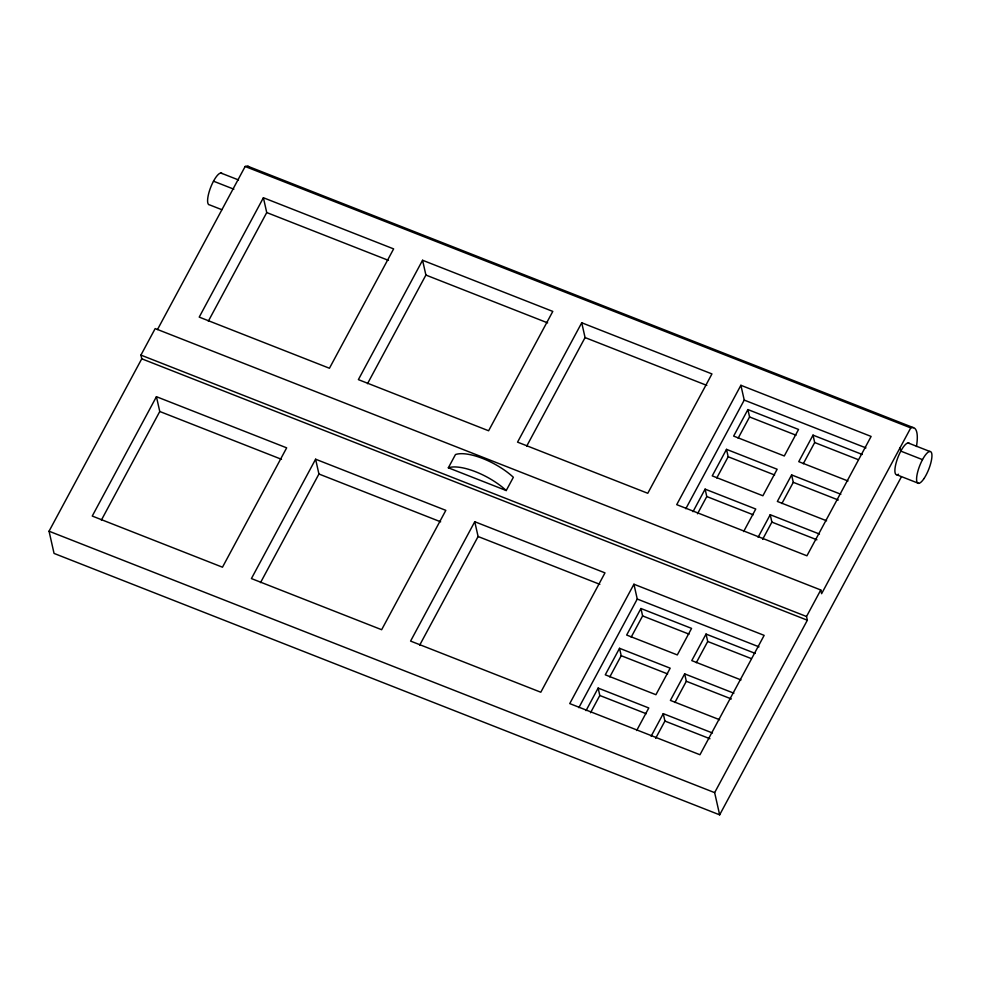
<?xml version="1.0" encoding="UTF-8"?>
<svg xmlns="http://www.w3.org/2000/svg" width="981" height="981" viewBox="0 0 981 981"><rect width="100%" height="100%" fill="white"/><g stroke="black" fill="none" stroke-linecap="round" stroke-linejoin="round"><path stroke-width="1.47" d="M901.441 476.741L719.649 814.843L54.053 553.419L49.05 531.212L141.755 358.801L140.921 355.097L155.182 328.574L820.778 589.986L821.612 593.689L910.748 427.9L245.152 166.488L157.463 329.579M156.433 396.692L92.251 516.055L222.479 567.202L286.66 447.839L156.433 396.692L159.768 411.493L101.362 520.138M263.399 197.745L199.217 317.108L329.444 368.255L393.626 248.892L263.399 197.745L266.734 212.558L208.328 321.192M315.6 459.206L251.418 578.569L381.646 629.716L445.828 510.353L315.6 459.206L318.935 474.007L260.517 582.64M422.566 260.259L358.384 379.622L488.612 430.769L552.793 311.406L422.566 260.259L425.901 275.06L367.495 383.706M448.342 467.802L455.478 454.546A40.54 15.046 28.3 0 1 513.357 477.281L506.221 490.537L448.342 467.802A40.54 15.046 28.3 0 1 506.221 490.537M474.755 521.72L410.585 641.083L540.801 692.23L604.983 572.867L474.755 521.72L478.103 536.521L419.684 645.155M581.733 322.774L517.551 442.137L647.779 493.284L711.948 373.92L581.733 322.774L585.068 337.574L526.65 446.22M633.922 584.222L569.74 703.598L699.968 754.745L764.15 635.369L633.922 584.222L637.258 599.035L578.851 707.669M740.888 385.288L676.718 504.651L806.934 555.798L871.116 436.435L740.888 385.288L744.236 400.089L685.817 508.722M586.025 710.636L598.14 688.086L648.784 707.975L636.669 730.526M619.538 648.294L605.277 674.818L655.921 694.707L670.182 668.184L619.538 648.294L621.206 655.7L609.802 676.915M640.936 608.502L626.663 635.038L677.307 654.928L691.568 628.392L640.936 608.502L642.604 615.909L631.188 637.135M692.991 511.69L705.106 489.139L755.75 509.029L743.635 531.579M726.504 449.347L712.243 475.883L762.887 495.773L777.148 469.249L726.504 449.347L728.172 456.754L716.768 477.98M747.902 409.567L733.641 436.091L784.285 455.981L798.546 429.457L747.902 409.567L749.57 416.962L738.153 438.188M590.537 712.733L599.808 695.492L598.14 688.086M697.503 513.786L706.786 496.545L705.106 489.139M651.139 736.204L663.254 713.653L712.488 732.991M733.886 693.211L684.652 673.873L670.391 700.397L719.625 719.735M755.284 653.42L706.038 634.082L691.777 660.605L741.023 679.943M758.105 537.257L770.22 514.718L819.466 534.056M840.852 494.265L791.618 474.927L777.357 501.45L826.591 520.788M862.25 454.473L813.016 435.135L798.755 461.659L847.989 480.997M655.651 738.301L664.922 721.06L663.254 713.653M674.903 702.494L686.32 681.268L684.652 673.873M696.302 662.702L707.718 641.488L706.038 634.082M762.617 539.354L771.888 522.113L770.22 514.718M781.882 503.547L793.286 482.333L791.618 474.927M803.267 463.755L814.684 442.541L813.016 435.135M719.649 814.843L714.646 792.636L807.351 620.213L806.517 616.509L820.778 589.986M247.874 166.267L913.47 427.679M220.872 173.012L238.506 179.94M908.173 442.958L929.878 451.481M213.502 181.191L233.858 189.186M922.508 459.648L900.803 451.125L900.055 447.802M266.734 212.558L388.464 260.37M425.901 275.06L547.631 322.872M585.068 337.574L706.798 385.386M744.236 400.089L865.965 447.9M221.853 209.701L209.652 204.906A17.033 4.856 -68.6 0 1 210.78 187.113A17.033 4.856 -68.6 0 1 222.037 173.502M749.57 416.962L795.996 435.196M814.684 442.541L858.289 459.672M896.953 474.853L918.657 483.375M728.172 456.754L774.598 474.988M793.286 482.333L838.301 500.003M706.786 496.545L753.2 514.78M771.888 522.113L816.903 539.795M140.921 355.097L806.517 616.509M141.755 358.801L807.351 620.213M159.768 411.493L281.498 459.304M318.935 474.007L440.665 521.818M478.103 536.521L599.832 584.333M637.258 599.035L759 646.847M642.604 615.909L689.018 634.143M707.718 641.488L751.323 658.607M621.206 655.7L667.632 673.935M686.32 681.268L731.336 698.95M599.808 695.492L646.234 713.714M664.922 721.06L709.937 738.742M49.05 531.212L714.646 792.636M898.498 474.24A17.033 4.856 -68.6 0 1 897.296 459.133A17.033 4.856 -68.6 0 1 909.338 443.437M245.152 166.488A40.54 11.551 -68.6 0 1 248.99 166.807M910.748 427.9A40.54 11.551 -68.6 0 1 916.45 446.49M924.016 478.544A17.033 4.856 -68.6 0 0 931.043 451.959A17.033 4.856 -68.6 0 0 917.726 471.775A17.033 4.856 -68.6 0 0 924.016 478.544"/></g></svg>
